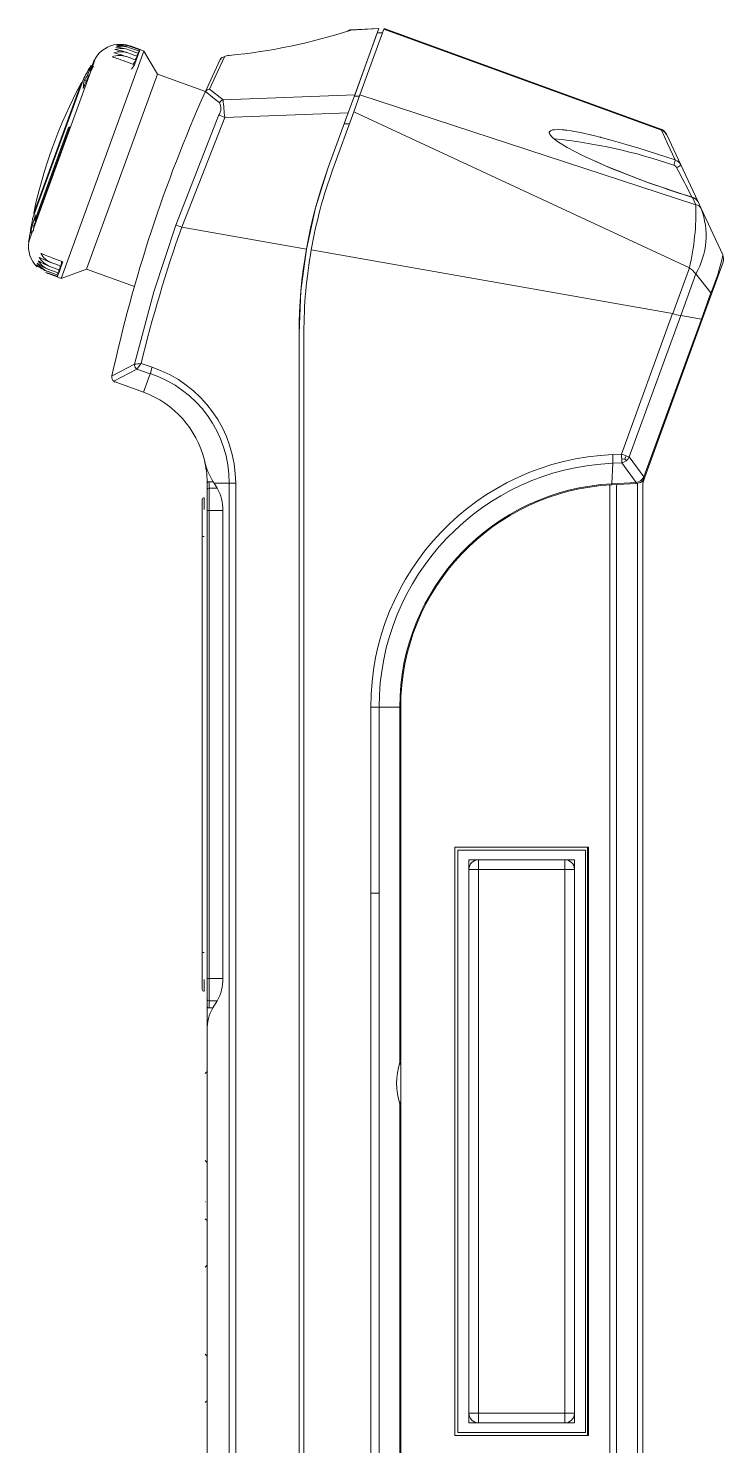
# Model space of a CAD drawing. Header units: millimetres. Extents: x 51 to 385, y 33 to 258.
# Drawn here: x 178.9 to 250.7, y 111.7 to 258.2 of the extents above; entities that cross this region are included whole.
import ezdxf

# ---------------------------------------------------------------- set-up
doc = ezdxf.new("R2010")
doc.units = ezdxf.units.MM

msp = doc.modelspace()

# ---------------------------------------------------------------- linework, layer by layer
at = {"color": 7, "linetype": 'Continuous', "lineweight": 15}
for p, q in [((215.11, 258.19), (212.19, 258.04)), ((212.21, 258.01), (212.19, 258.04)), ((212.21, 258.01), (215.1, 258.17)), ((215.1, 258.17), (212.61, 251.32)), ((213.14, 251.32), (215.62, 258.12)), ((215.11, 258.19), (215.1, 258.17)), ((215.62, 258.12), (215.64, 258.19)), ((215.62, 258.12), (244.29, 247.68)), ((215.64, 258.19), (244.25, 247.78)), ((215.64, 258.19), (217.75, 257.43)), ((189.39, 256.33), (190.41, 255.96)), ((190.43, 256), (189.41, 256.37)), ((214.94, 257.72), (212.57, 251.2)), ((214.94, 257.72), (215.47, 257.72)), ((182.28, 232.36), (190.83, 255.85)), ((185.66, 254.85), (185.27, 253.77)), ((185.83, 255.13), (185.43, 254.02)), ((189.01, 255.27), (190.02, 254.9)), ((189.15, 255.66), (190.17, 255.3)), ((189.26, 255.97), (190.28, 255.6)), ((189.35, 256.19), (190.36, 255.83)), ((189.72, 254.48), (190.02, 254.9)), ((190.02, 254.9), (189.85, 254.43)), ((189.91, 254.94), (190.17, 255.3)), ((190.17, 255.3), (190.02, 254.9)), ((190.07, 255.33), (190.28, 255.6)), ((190.28, 255.6), (190.17, 255.3)), ((190.2, 255.63), (190.36, 255.83)), ((190.36, 255.83), (190.28, 255.6)), ((190.31, 255.84), (190.41, 255.96)), ((190.41, 255.96), (190.36, 255.83)), ((190.39, 255.97), (190.43, 256)), ((190.43, 256), (190.41, 255.96)), ((190.83, 255.85), (190.43, 256)), ((192.22, 253.45), (190.83, 255.85)), ((197.15, 251.59), (198.71, 254.97)), ((197.6, 251.91), (199.14, 255.24)), ((198.71, 254.97), (198.8, 255.03)), ((185.3, 253.66), (179.44, 237.58)), ((192.22, 253.45), (184.89, 233.31)), ((184.99, 253.34), (185.36, 254.35)), ((185.27, 253.77), (185.34, 253.75)), ((185.62, 254.27), (185.3, 253.66)), ((185.46, 254.31), (185.36, 254.35)), ((188.84, 254.8), (189.85, 254.43)), ((189.53, 253.96), (189.85, 254.43)), ((197.18, 251.65), (192.22, 253.45)), ((184.62, 253.06), (179.32, 238.5)), ((184.33, 252.51), (179.44, 239.1)), ((184.88, 252.75), (184.68, 252.83)), ((184.99, 253.34), (185.12, 253.29)), ((199.01, 250.8), (197.6, 251.91)), ((197.15, 251.59), (197.19, 251.66)), ((197.19, 251.66), (198.64, 250.51)), ((212.61, 251.32), (199.01, 250.8)), ((212.61, 251.32), (211.94, 249.46)), ((212.51, 249.58), (213.14, 251.32)), ((212.57, 251.2), (213.1, 251.2)), ((213.14, 251.32), (247.85, 239.97)), ((198.57, 249.24), (194.12, 237.87)), ((199.17, 248.98), (194.74, 237.66)), ((211.94, 249.46), (199.17, 248.98)), ((209.88, 243.81), (211.94, 249.46)), ((210.35, 243.64), (212.51, 249.58)), ((211.84, 249.2), (211.52, 248.33)), ((212.39, 249.26), (212.42, 249.32)), ((247.18, 233.45), (212.51, 249.58)), ((183.18, 248.03), (179.47, 237.86)), ((179.54, 238.35), (183.02, 247.93)), ((183.13, 247.9), (183.02, 247.93)), ((211.52, 248.33), (212.06, 248.33)), ((244.26, 247.76), (244.25, 247.78)), ((244.29, 247.68), (244.26, 247.76)), ((244.64, 247.5), (244.81, 247.26)), ((244.85, 247.18), (244.81, 247.26)), ((244.85, 247.18), (246.3, 244.08)), ((246.19, 243.19), (245.87, 243.8)), ((246.3, 244.08), (248.05, 240.33)), ((247.51, 240.7), (247.85, 239.97)), ((248.08, 240.25), (248.4, 239.57)), ((248.4, 239.57), (250.63, 234.78)), ((179.43, 237.27), (179.31, 237.22)), ((179.54, 238.35), (179.64, 238.31)), ((207.62, 235.39), (194.74, 237.66)), ((179.31, 237.22), (178.92, 236.13)), ((182.45, 234.08), (181.43, 234.45)), ((208.11, 235.3), (245.45, 228.72)), ((250.63, 234.78), (250.63, 234.74)), ((181.87, 232.51), (180.86, 232.88)), ((181.89, 232.56), (180.88, 232.93)), ((181.94, 232.69), (180.92, 233.06)), ((182.02, 232.91), (181.01, 233.28)), ((182.13, 233.22), (181.12, 233.59)), ((182.28, 233.61), (181.26, 233.98)), ((181.94, 232.69), (181.94, 232.94)), ((182.02, 232.91), (181.94, 232.69)), ((182.02, 232.91), (182.04, 233.26)), ((182.13, 233.22), (182.02, 232.91)), ((182.13, 233.22), (182.16, 233.65)), ((182.28, 233.61), (182.13, 233.22)), ((182.28, 233.61), (182.32, 234.13)), ((182.45, 234.08), (182.28, 233.61)), ((182.28, 232.36), (184.89, 233.31)), ((184.89, 233.31), (189.87, 231.5)), ((245.46, 228.72), (247.18, 233.45)), ((249.51, 230.83), (250.67, 234.02)), ((181.89, 232.56), (181.87, 232.51)), ((181.87, 232.51), (181.87, 232.56)), ((181.87, 232.51), (182.28, 232.36)), ((181.89, 232.56), (181.89, 232.71)), ((181.94, 232.69), (181.89, 232.56)), ((246.29, 228.52), (247.85, 232.83)), ((249.41, 230.87), (247.85, 232.83)), ((248.43, 228.15), (249.41, 230.87)), ((248.52, 228.11), (249.51, 230.83)), ((249.51, 230.83), (249.41, 230.87)), ((240.17, 214.2), (245.45, 228.72)), ((240.96, 213.9), (246.29, 228.52)), ((246.29, 228.52), (248.43, 228.15)), ((248.43, 228.15), (242.49, 211.84)), ((242.59, 211.81), (248.52, 228.11)), ((206.86, 80.7), (206.86, 226.71)), ((207.36, 80.7), (207.36, 226.71)), ((189.84, 223.48), (187.53, 222.27)), ((187.72, 221.72), (190.11, 222.96)), ((190.11, 222.96), (191.48, 222.51)), ((190.53, 223.55), (191.68, 223.17)), ((187.53, 222.27), (187.52, 222.23)), ((190.78, 220.59), (187.84, 221.66)), ((191.48, 222.51), (190.78, 220.59)), ((239.27, 214.15), (240.17, 214.2)), ((240.51, 213.71), (240.64, 214.02)), ((240.96, 213.9), (242.49, 211.84)), ((239.16, 211.13), (239.29, 213.26)), ((239.29, 213.26), (240.19, 213.31)), ((240.51, 213.71), (240.19, 213.67)), ((241.7, 211.26), (240.19, 213.31)), ((240.64, 213.51), (240.51, 213.71)), ((197.56, 211.33), (197.36, 211.34)), ((197.36, 211.34), (197.36, 211.19)), ((197.36, 210.52), (197.36, 211.19)), ((197.56, 211.33), (197.56, 210.68)), ((197.98, 211.33), (197.56, 211.33)), ((197.98, 211.33), (198.07, 211.19)), ((198.07, 211.19), (199.65, 211.19)), ((198.4, 210.68), (198.07, 211.19)), ((199.65, 211.19), (199.65, 81.55)), ((200.31, 211.19), (200.31, 81.54)), ((238.97, 211.01), (238.97, 86.42)), ((239.16, 211.13), (241.7, 211.26)), ((239.16, 211.02), (241.7, 211.16)), ((239.64, 211.05), (239.64, 86.42)), ((241.81, 211.17), (241.81, 85.23)), ((242.36, 211.19), (242.59, 211.81)), ((242.36, 211.19), (242.36, 211.46)), ((242.36, 211.19), (242.36, 85.09)), ((196.86, 209.49), (196.86, 205.69)), ((197.06, 208.46), (197.06, 209.69)), ((197.36, 208.38), (197.36, 210.52)), ((197.56, 210.68), (197.56, 208.38)), ((198.4, 210.68), (197.56, 210.68)), ((197.36, 160.01), (197.36, 208.38)), ((197.36, 208.38), (197.56, 208.38)), ((198.98, 208.38), (197.56, 208.38)), ((197.56, 208.38), (197.56, 160.01)), ((198.98, 160.01), (198.98, 208.38)), ((196.86, 205.69), (196.86, 162.69)), ((197.06, 205.69), (196.86, 205.69)), ((214.28, 168.82), (214.28, 188.06)), ((215.12, 168.82), (215.12, 188.06)), ((217.26, 188.06), (215.12, 188.06)), ((217.26, 168.82), (217.26, 188.06)), ((217.36, 168.82), (217.36, 188.06)), ((222.96, 173.59), (222.96, 112.79)), ((236.76, 173.59), (222.96, 173.59)), ((223.26, 113.09), (223.26, 173.29)), ((236.46, 173.29), (223.26, 173.29)), ((236.46, 113.09), (236.46, 173.29)), ((236.66, 112.79), (236.66, 173.59)), ((236.76, 112.79), (236.76, 173.59)), ((225.41, 172.29), (224.41, 172.29)), ((224.41, 172.29), (224.41, 171.29)), ((225.41, 171.29), (225.41, 172.29)), ((234.31, 172.29), (225.41, 172.29)), ((234.31, 171.29), (234.31, 172.29)), ((235.31, 172.29), (234.31, 172.29)), ((235.31, 171.29), (235.31, 172.29)), ((224.41, 115.09), (224.41, 171.29)), ((224.41, 171.29), (225.41, 171.29)), ((225.41, 115.09), (225.41, 171.29)), ((225.41, 171.29), (234.31, 171.29)), ((234.31, 171.29), (234.31, 115.09)), ((234.31, 171.29), (235.31, 171.29)), ((235.31, 115.09), (235.31, 171.29)), ((214.28, 92.73), (214.28, 168.82)), ((214.28, 168.82), (215.12, 168.82)), ((215.12, 168.82), (215.12, 92.73)), ((217.26, 168.82), (217.26, 151.33)), ((217.26, 168.82), (217.36, 168.82)), ((217.36, 151.61), (217.36, 168.82)), ((197.06, 162.69), (196.86, 162.69)), ((196.86, 162.69), (196.86, 158.89)), ((197.06, 158.69), (197.06, 159.92)), ((197.36, 160.01), (197.56, 160.01)), ((197.36, 157.86), (197.36, 160.01)), ((198.98, 160.01), (197.56, 160.01)), ((197.56, 160.01), (197.56, 157.71)), ((197.36, 157.14), (197.36, 157.86)), ((197.36, 156.99), (197.36, 157.14)), ((197.36, 156.99), (197.56, 156.99)), ((197.36, 154.69), (197.36, 156.99)), ((198.4, 157.71), (197.56, 157.71)), ((197.56, 157.71), (197.56, 156.99)), ((197.56, 156.99), (197.94, 156.99)), ((197.94, 156.99), (198.4, 157.71)), ((197.36, 87.89), (197.36, 154.69)), ((217.36, 151.61), (217.26, 151.33)), ((217.36, 146.89), (217.36, 151.45)), ((197.36, 150.39), (197.16, 150.19)), ((217.26, 147.05), (217.26, 92.73)), ((217.26, 147.05), (217.36, 146.77)), ((217.36, 92.73), (217.36, 146.77)), ((197.16, 141.19), (197.36, 140.99)), ((197.18, 136.93), (197.16, 136.95)), ((197.16, 136.93), (197.16, 136.95)), ((197.16, 136.93), (197.18, 136.93)), ((197.16, 135.19), (197.36, 134.99)), ((197.36, 130.39), (197.16, 130.19)), ((197.16, 121.19), (197.36, 120.99)), ((197.36, 116.39), (197.16, 116.19)), ((225.41, 115.09), (224.41, 115.09)), ((224.41, 115.09), (224.41, 114.09)), ((234.31, 115.09), (225.41, 115.09)), ((225.41, 114.09), (225.41, 115.09)), ((234.31, 115.09), (234.31, 114.09)), ((235.31, 115.09), (234.31, 115.09)), ((235.31, 114.09), (235.31, 115.09)), ((222.96, 112.79), (236.76, 112.79)), ((223.26, 113.09), (236.46, 113.09)), ((224.41, 114.09), (225.41, 114.09)), ((225.41, 114.09), (234.31, 114.09)), ((234.31, 114.09), (235.31, 114.09))]:
    msp.add_line(p, q, dxfattribs=at)
at = {"color": 7, "linetype": 'Continuous', "lineweight": 15, "flags": 128}
for points in [[(212.03, 257.98), (212.04, 257.98), (212.21, 258.01)], [(199.64, 255.4), (199.62, 255.41), (199.6, 255.4), (199.59, 255.38)], [(245.72, 244.59), (241.87, 245.84), (240.76, 246.17), (239.84, 246.44), (239.12, 246.64), (238.18, 246.89), (238.07, 246.92), (238.07, 246.92), (238.07, 246.92), (238.07, 246.92), (238.07, 246.92), (238.07, 246.92), (238.07, 246.92), (238.07, 246.92), (238.07, 246.92), (238.06, 246.92), (238.06, 246.92), (238.05, 246.92), (238.04, 246.93), (238, 246.94), (237.94, 246.95), (237.81, 246.98), (237.57, 247.05), (237.09, 247.16), (236.23, 247.36), (235.72, 247.46), (235.3, 247.54), (234.97, 247.59), (234.53, 247.66), (234.48, 247.66), (234.48, 247.66), (234.48, 247.66), (234.48, 247.66), (234.48, 247.66), (234.48, 247.66), (234.48, 247.66), (234.48, 247.66), (234.48, 247.66), (234.48, 247.66), (234.47, 247.66), (234.47, 247.66), (234.45, 247.67), (234.42, 247.67), (234.36, 247.68), (234.25, 247.69), (234.04, 247.71), (233.69, 247.73), (233.25, 247.72), (233.04, 247.69), (232.9, 247.64), (232.82, 247.6), (232.76, 247.55), (232.73, 247.5), (232.71, 247.46), (232.71, 247.45), (232.71, 247.45), (232.71, 247.45), (232.71, 247.45), (232.71, 247.45), (232.71, 247.45), (232.71, 247.45), (232.71, 247.45), (232.71, 247.45), (232.71, 247.45), (232.71, 247.45), (232.71, 247.45), (232.71, 247.44), (232.71, 247.43), (232.71, 247.41), (232.72, 247.36), (232.76, 247.25), (232.94, 247.01), (232.94, 247.01), (232.94, 247.01), (232.94, 247.01), (232.94, 247.01), (232.94, 247.01), (232.94, 247.01), (232.94, 247.01), (232.94, 247.01), (232.94, 247.01), (232.94, 247), (232.97, 246.98), (233.07, 246.88), (233.56, 246.5), (234.54, 245.89), (236.08, 245.09), (238.97, 243.79), (242.79, 242.3), (247.51, 240.7)], [(244.66, 247.5), (244.47, 247.66), (244.26, 247.77)], [(244.29, 247.68), (244.92, 246.31), (245.72, 244.59)], [(244.29, 247.68), (244.62, 247.49), (244.85, 247.18)], [(207.62, 235.39), (208.56, 239.65), (209.88, 243.81)], [(247.84, 240.54), (247.75, 240.63), (247.48, 240.75)], [(247.48, 240.74), (247.49, 240.75), (247.51, 240.7)], [(194.12, 237.87), (191.86, 230.97), (189.84, 223.48)], [(206.86, 226.71), (207.05, 231.06), (207.62, 235.39)], [(248.43, 228.15), (248.5, 228.13), (248.52, 228.11)], [(187.84, 221.66), (187.78, 221.68), (187.72, 221.72)], [(240.19, 213.67), (240.18, 213.93), (240.17, 214.2)], [(240.17, 214.2), (240.42, 214.11), (240.64, 214.02)], [(240.64, 214.02), (240.83, 213.95), (240.96, 213.9)], [(240.64, 213.51), (240.83, 213.69), (240.96, 213.9)], [(240.19, 213.31), (240.19, 213.46), (240.19, 213.67)], [(240.19, 213.31), (240.42, 213.38), (240.64, 213.51)], [(199.65, 211.19), (199.77, 211.19), (199.92, 211.19), (200.11, 211.19), (200.31, 211.19)], [(239.16, 211.02), (239.16, 211.05), (239.16, 211.13)], [(241.7, 211.26), (241.7, 211.18), (241.7, 211.16)], [(242.49, 211.84), (242.56, 211.82), (242.59, 211.81)], [(215.12, 188.06), (214.98, 188.06), (214.78, 188.06), (214.53, 188.06), (214.28, 188.06)], [(217.36, 188.06), (217.34, 188.06), (217.26, 188.06)], [(217.26, 151.13), (217.33, 151.33), (217.35, 151.54)], [(217.35, 146.84), (217.33, 147.05), (217.26, 147.26)]]:
    msp.add_lwpolyline(points, dxfattribs=at)
at = {"color": 7, "linetype": 'Continuous', "lineweight": 15}
for centre, radius, start, end in [((194.19, 313.03), 57.89, 275.4065, 288.131), ((212.19, 257.61), 0.429, 90.607, 134.6367), ((188.38, 253.55), 3, 96.2829, 148.3386), ((188.53, 253.95), 2.39, 70.0657, 104.5129), ((188.51, 253.92), 2.57, 69.7745, 101.5215), ((188.01, 252.58), 3.86, 69.6618, 90.1783), ((188.26, 253.28), 3.26, 69.6895, 94.2123), ((188.38, 253.55), 3, 71.524, 80.1527), ((228.39, 228.88), 50, 148.3386, 148.7144), ((188.33, 253.28), 2.11, 71.1179, 111.4587), ((176.18, 220.13), 36.91, 69.9477, 72.0483), ((188.44, 253.61), 2.17, 70.7575, 109.4721), ((185.15, 244.77), 11.19, 69.8332, 76.777), ((188.5, 253.84), 2.27, 70.4001, 107.1605), ((186.84, 249.4), 6.68, 69.7399, 81.4132), ((187.58, 251.43), 4.84, 69.6799, 85.8976), ((199.14, 254.76), 0.478, 90.5161, 153.9066), ((199.63, 254.54), 0.862, 89.2935, 125.3004), ((214.52, 239.77), 32.36, 154.5803, 157.8199), ((228.39, 228.88), 50, 149.3797, 151.0832), ((218.61, 232.34), 39.64, 146.8434, 147.2643), ((187.44, 252.7), 2.41, 139.2719, 146.8284), ((228.39, 228.88), 50, 151.7951, 168.2049), ((184.55, 252.4), 0.25, 108.3053, 151.7951), ((189.08, 251.77), 4.53, 166.4574, 177.2216), ((218.5, 232.41), 39.5, 148.0101, 148.8793), ((197.65, 251.35), 0.555, 94.722, 146.8773), ((334.1, 190.41), 150, 155.9263, 167.737), ((197.53, 249.93), 1.25, 326.3409, 27.7193), ((199.13, 250.26), 0.551, 102.4216, 152.9842), ((350.5, 263.38), 152.01, 184.7454, 185.4363), ((246.3, 355.85), 116.8, 245.8807, 246.2033), ((186.48, 242.82), 6.17, 122.3579, 124.0684), ((227.88, 193.42), 53.62, 70.7345, 84.3226), ((243.54, 244.87), 2.19, 337.7231, 352.5566), ((245.41, 243.65), 0.982, 25.9452, 71.9395), ((256.86, 226.71), 50, 160, 180), ((256.86, 226.71), 49.5, 160, 170), ((272.98, 324.82), 87.86, 246.2128, 253.1248), ((245.44, 243.58), 0.481, 27.8056, 74.5213), ((245.65, 244.6), 0.832, 285.5694, 321.4214), ((152.41, 192.89), 106.41, 26.73, 28.2086), ((247.31, 239.86), 0.871, 26.9915, 76.6912), ((201.58, 232.11), 23, 162.7647, 167.583), ((179.69, 239.05), 0.25, 168.2049, 211.6947), ((215.85, 233.55), 36.63, 171.5663, 172.4683), ((223.01, 239.22), 24.85, 346.5698, 1.7271), ((247.74, 239.24), 0.743, 26.4288, 81.4738), ((240.98, 236.78), 7.93, 330.1252, 20.5709), ((228.39, 228.88), 50, 168.9168, 171.6614), ((181.67, 237.33), 2.24, 173.6993, 181.5108), ((216.01, 233.53), 36.8, 173.2417, 173.6781), ((331.64, 189.19), 145.23, 160.5035, 166.3144), ((249.44, 398.24), 169.64, 250.9678, 251.1899), ((181.89, 235.7), 3, 171.6614, 225.9917), ((179.7, 236.6), 0.736, 121.9366, 142.1767), ((185.06, 244.5), 11.19, 243.223, 250.1668), ((181.89, 235.62), 2.17, 210.5279, 249.2425), ((194.02, 269.15), 36.91, 247.9517, 250.0523), ((182.02, 235.95), 2.11, 208.5413, 248.8821), ((256.86, 226.71), 49.5, 170, 180), ((231.78, 238.54), 19.23, 336.4908, 348.6084), ((249.69, 234.35), 1.03, 343.0209, 23.6416), ((182.22, 236.69), 3.86, 229.8217, 250.3382), ((182.64, 237.84), 4.84, 234.1024, 250.3201), ((181.75, 235.31), 2.39, 215.4871, 249.9343), ((183.37, 239.88), 6.68, 238.5868, 250.2601), ((181.8, 235.4), 2.27, 212.8395, 249.5999), ((181.89, 235.7), 3, 245.7862, 252.7736), ((245.11, 230.53), 3.57, 39.9397, 54.6969), ((246.43, 231.04), 2.52, 247.2435, 266.8046), ((197.29, 150.98), 72.88, 95.317, 95.8653), ((190.44, 223.46), 0.598, 178.1805, 236.4234), ((216.46, 204.19), 32.36, 143.2496, 144.5328), ((200.25, 220.23), 9.06, 161.0798, 165.4498), ((187.68, 211.19), 12.63, 0.0138, 71.5381), ((188.01, 222.13), 0.5, 167.7477, 235.3929), ((187.72, 211.19), 11.93, 0.0175, 71.6242), ((187.36, 211.19), 10, 13.7136, 70), ((240.39, 188.06), 26.12, 92.4557, 180), ((228.85, 213.55), 10.44, 358.4106, 3.3097), ((204.41, 215.23), 7.52, 192.8479, 211.2778), ((187.31, 211.18), 10.05, 0.8694, 13.6812), ((240.35, 188.05), 25.23, 92.4126, 180), ((197.53, 211.16), 0.171, 79.245, 169.8271), ((240.37, 188.05), 23.11, 92.9869, 180), ((240.36, 188.06), 23, 93, 180), ((241.49, 212.38), 1.14, 280.65, 331.4882), ((241.65, 212.16), 1, 273, 340), ((197.06, 209.49), 0.2, 90, 180), ((197.54, 210.49), 0.182, 83.6739, 171.2335), ((194.53, 208.48), 4.45, 358.6824, 29.5642), ((225.41, 171.29), 1, 90, 180), ((234.31, 171.29), 1, 0, 90), ((194.53, 159.9), 4.45, 330.4358, 1.3176), ((197.06, 158.89), 0.2, 180, 270), ((197.54, 157.89), 0.181, 188.5517, 276.5409), ((197.54, 157.17), 0.181, 188.5508, 276.5417), ((201.81, 154.79), 4.45, 150.4321, 181.3213), ((224.01, 149.19), 7.08, 162.4095, 197.5905), ((217.13, 151.23), 0.165, 322.3958, 38.1373), ((217.13, 147.16), 0.165, 321.8627, 37.6041), ((225.41, 115.09), 1, 180, 269.9999), ((234.31, 115.09), 1, 270, 360)]:
    msp.add_arc(centre, radius, start, end, dxfattribs=at)

doc.saveas('drawing.dxf')
